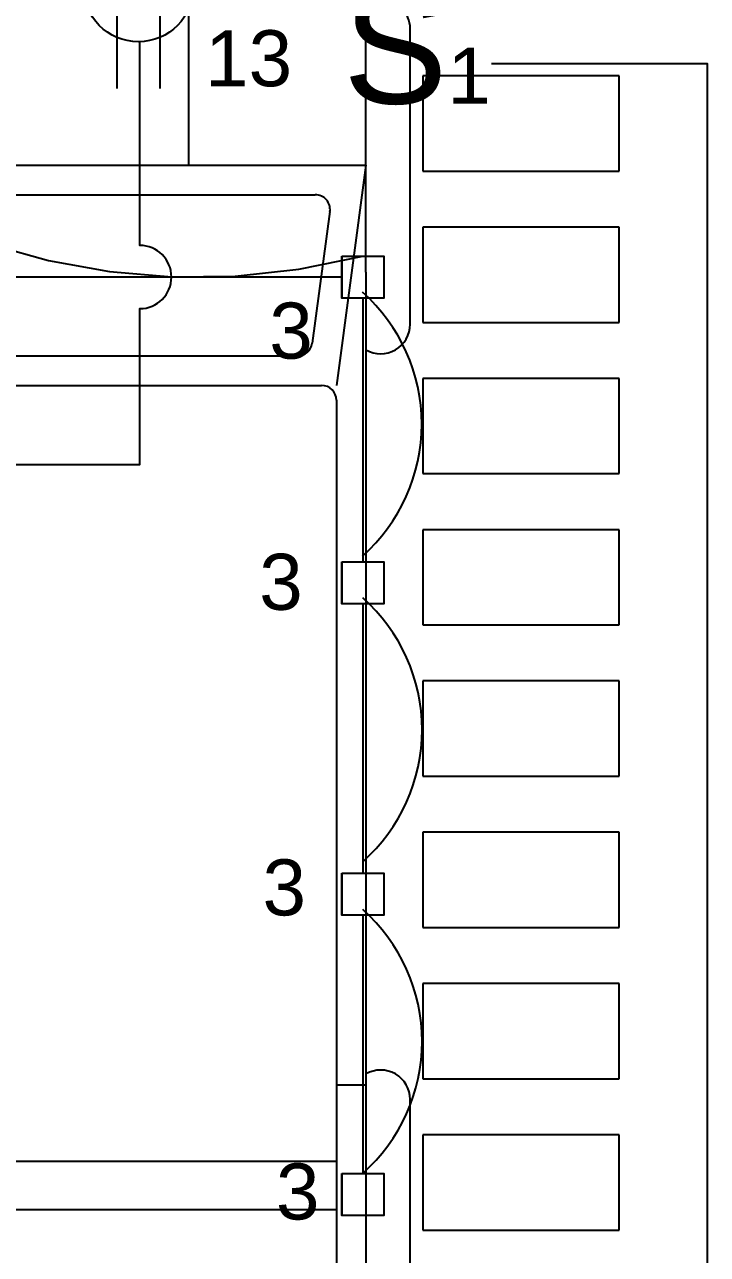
# Model space of a CAD drawing. Header units: inches. Extents: x 131 to 82119, y 71 to 16923.
# Drawn here: x 390.916 to 392.135, y 148.695 to 150.889 of the extents above; entities that cross this region are included whole.
import ezdxf
from ezdxf.enums import TextEntityAlignment as Align

# ---------------------------------------------------------------- set-up
doc = ezdxf.new("R2010")
doc.units = ezdxf.units.IN
doc.header["$MEASUREMENT"] = 0
doc.linetypes.add('HIDDEN', pattern=[9.525, 6.35, -3.175])
for name, color, linetype in [('A-MUEB', 3, 'Continuous'), ('Arquitectonico', 253, 'Continuous'), ('INTERRUPTORES', 6, 'Continuous'), ('LAMPARAS', 20, 'Continuous'), ('Retorno', 5, 'HIDDEN')]:
    doc.layers.add(name, color=color, linetype=linetype)
doc.layers.add('DUCTO-PARED O TECHO', color=7, linetype='Continuous', lineweight=25)
doc.layers.add('SIMBOLOGIA', color=150, linetype='Continuous', lineweight=25)
doc.styles.get("Standard").update_dxf_attribs({"font": 'arial.ttf'})

# ---------------------------------------------------------------- blocks, each defined once
blk = doc.blocks.new('carro de golf')
at = {"layer": 'A-MUEB'}
for p, q in [((3323.1792, 1487.493), (3324.4451, 1487.493)), ((3324.4451, 1487.493), (3324.3924, 1487.0999)), ((3323.2697, 1487.4403), (3324.3547, 1487.4403)), ((3324.3808, 1487.4104), (3324.3493, 1487.1755)), ((3324.4451, 1487.3022), (3324.4451, 1485.8517)), ((3323.3012, 1487.1526), (3324.3232, 1487.1526)), ((3323.2584, 1487.0999), (3324.366, 1487.0999)), ((3324.3924, 1487.0735), (3324.3924, 1485.8517)), ((3324.3924, 1485.8517), (3324.4451, 1485.8517)), ((3323.2823, 1485.7151), (3324.3924, 1485.7151)), ((3324.3924, 1485.6525), (3324.3924, 1485.2715)), ((3323.5205, 1485.6294), (3324.3924, 1485.6294))]:
    blk.add_line(p, q, dxfattribs=at)
for points in [[(3324.4451, 1487.3022), (3324.4451, 1487.8296, 0.414214), (3324.3924, 1487.8824), (3324.1814, 1487.8824, 0.414214), (3324.1287, 1487.8296), (3324.1287, 1487.493)], [(3324.4451, 1487.1634, 0.57735), (3324.5242, 1487.2091), (3324.5242, 1487.7366, 0.414214), (3324.4715, 1487.7893), (3324.4451, 1487.7893)], [(3324.5242, 1485.7884), (3324.5242, 1485.8253, 0.57735), (3324.4451, 1485.871, 0.57735)], [(3324.4451, 1485.2522, 0.57735), (3324.5242, 1485.2979), (3324.5242, 1485.693)], [(3324.4451, 1485.6636), (3324.4451, 1485.2451, -0.414214), (3324.3924, 1485.1924), (3323.232, 1485.1924, -0.414214), (3323.1792, 1485.2451), (3323.1792, 1485.481)]]:
    blk.add_lwpolyline(points, format="xyb", dxfattribs=at)
for points in [[(3324.3924, 1485.8517), (3324.3924, 1485.6525)], [(3324.4451, 1485.8517), (3324.4451, 1485.6636)], [(3324.5242, 1485.693), (3324.5242, 1485.8253)]]:
    blk.add_lwpolyline(points, dxfattribs=at)
for centre, start, end in [((3324.3547, 1487.4139), 352.3581, 90), ((3324.3232, 1487.179), 270, 352.3581), ((3324.366, 1487.0735), 0, 90)]:
    blk.add_arc(centre, 0.0264, start, end, dxfattribs=at)
blk = doc.blocks.new('TOMA')
at = {"layer": 'SIMBOLOGIA'}
for p, q in [((-0.0301, 0.2165), (-0.0301, 0.0062)), ((0.0294, 0.2165), (0.0294, 0.1463)), ((0.0294, 0.1463), (0.0294, 0.0059))]:
    blk.add_line(p, q, dxfattribs=at)
blk.add_circle((0, 0.0761), 0.0761, dxfattribs=at)

msp = doc.modelspace()

# ---------------------------------------------------------------- linework, layer by layer
at = {"layer": 'Arquitectonico'}
for p, q in [((391.9769, 150.798), (391.6269, 150.798)), ((391.6269, 150.798), (391.6269, 150.628)), ((391.9769, 150.628), (391.9769, 150.798)), ((391.6269, 150.628), (391.9769, 150.628)), ((391.9769, 150.528), (391.6269, 150.528)), ((391.6269, 150.528), (391.6269, 150.358)), ((391.9769, 150.358), (391.9769, 150.528)), ((391.6269, 150.358), (391.9769, 150.358)), ((391.9769, 150.258), (391.6269, 150.258)), ((391.6269, 150.258), (391.6269, 150.088)), ((391.9769, 150.088), (391.9769, 150.258)), ((391.6269, 150.088), (391.9769, 150.088)), ((391.9769, 149.988), (391.6269, 149.988)), ((391.6269, 149.988), (391.6269, 149.818)), ((391.9769, 149.818), (391.9769, 149.988)), ((391.6269, 149.818), (391.9769, 149.818)), ((391.9769, 149.718), (391.6269, 149.718)), ((391.6269, 149.718), (391.6269, 149.548)), ((391.9769, 149.548), (391.9769, 149.718)), ((391.6269, 149.548), (391.9769, 149.548)), ((391.9769, 149.448), (391.6269, 149.448)), ((391.6269, 149.448), (391.6269, 149.278)), ((391.9769, 149.278), (391.9769, 149.448)), ((391.6269, 149.278), (391.9769, 149.278)), ((391.9769, 149.178), (391.6269, 149.178)), ((391.6269, 149.178), (391.6269, 149.008)), ((391.9769, 149.008), (391.9769, 149.178)), ((391.6269, 149.008), (391.9769, 149.008)), ((391.9769, 148.908), (391.6269, 148.908)), ((391.6269, 148.908), (391.6269, 148.738)), ((391.9769, 148.738), (391.9769, 148.908)), ((391.6269, 148.738), (391.9769, 148.738))]:
    msp.add_line(p, q, dxfattribs=at)
at = {"layer": 'DUCTO-PARED O TECHO'}
msp.add_lwpolyline([(385.008, 150.1046), (391.1217, 150.1046), (391.1217, 150.3825, 1), (391.1217, 150.4954), (391.1217, 150.8598)], format="xyb", dxfattribs=at)
for points in [[(391.9147, 148.1683), (392.1347, 148.1683), (392.1347, 150.8195), (391.7492, 150.8195)], [(391.4821, 150.4389), (390.0967, 150.4389)], [(391.5195, 150.4014), (391.5195, 149.9309)], [(391.5195, 149.8559), (391.5195, 149.3749)], [(391.5195, 149.2999), (391.5195, 148.8391)]]:
    msp.add_lwpolyline(points, dxfattribs=at)
at = {"layer": 'LAMPARAS'}
for p, q in [((391.4821, 150.4764), (391.4821, 150.4014)), ((391.4821, 149.9309), (391.4821, 149.8559)), ((391.4821, 149.3749), (391.4821, 149.2999)), ((391.4821, 148.8391), (391.4821, 148.7641))]:
    msp.add_line(p, q, dxfattribs=at)
for points in [[(391.4821, 150.4764), (391.5569, 150.4764), (391.5569, 150.4014), (391.4821, 150.4014)], [(391.4821, 149.9309), (391.5569, 149.9309), (391.5569, 149.8559), (391.4821, 149.8559)], [(391.4821, 149.3749), (391.5569, 149.3749), (391.5569, 149.2999), (391.4821, 149.2999)], [(391.4821, 148.8391), (391.5569, 148.8391), (391.5569, 148.7641), (391.4821, 148.7641)]]:
    msp.add_lwpolyline(points, close=True, dxfattribs=at)
at = {"layer": 'Retorno'}
for centre, radius, start, end in [((391.2228, 151.6202), 1.1816, 197.6379, 284.5426), ((391.31, 150.1765), 0.3149, 311.5976, 48.4028), ((391.3105, 149.6309), 0.3149, 311.5976, 48.4028), ((391.3105, 149.0746), 0.3149, 311.5976, 48.4028)]:
    msp.add_arc(centre, radius, start, end, dxfattribs=at)

# ---------------------------------------------------------------- block references
at = {"layer": 'Arquitectonico'}
msp.add_blockref('carro de golf', (-2932.9199, -1336.8544), dxfattribs=at)
at = {"layer": 'SIMBOLOGIA', "xscale": 1.29829461337991, "yscale": 1.29829461337991, "zscale": 1.29829461337991, "rotation": 180}
msp.add_blockref('TOMA', (391.1192, 151.0565), dxfattribs=at)

# ---------------------------------------------------------------- texts
for s, p in [('13', (391.3159, 150.7794)), ('3', (391.3915, 150.2933)), ('3', (391.3736, 149.845)), ('3', (391.3795, 149.2996)), ('3', (391.4035, 148.7569))]:
    msp.add_text(s, height=0.1).set_placement(p, align=Align.CENTER)
at = {"layer": 'INTERRUPTORES', "insert": (391.4844, 150.9485), "char_height": 0.2, "attachment_point": 1}
msp.add_mtext_dynamic_manual_height_columns('\\pt0.0082306;S{\\H0.5x;1}', width=0.353086, gutter_width=12.5, heights=[0], dxfattribs=at)

doc.saveas('drawing.dxf')
